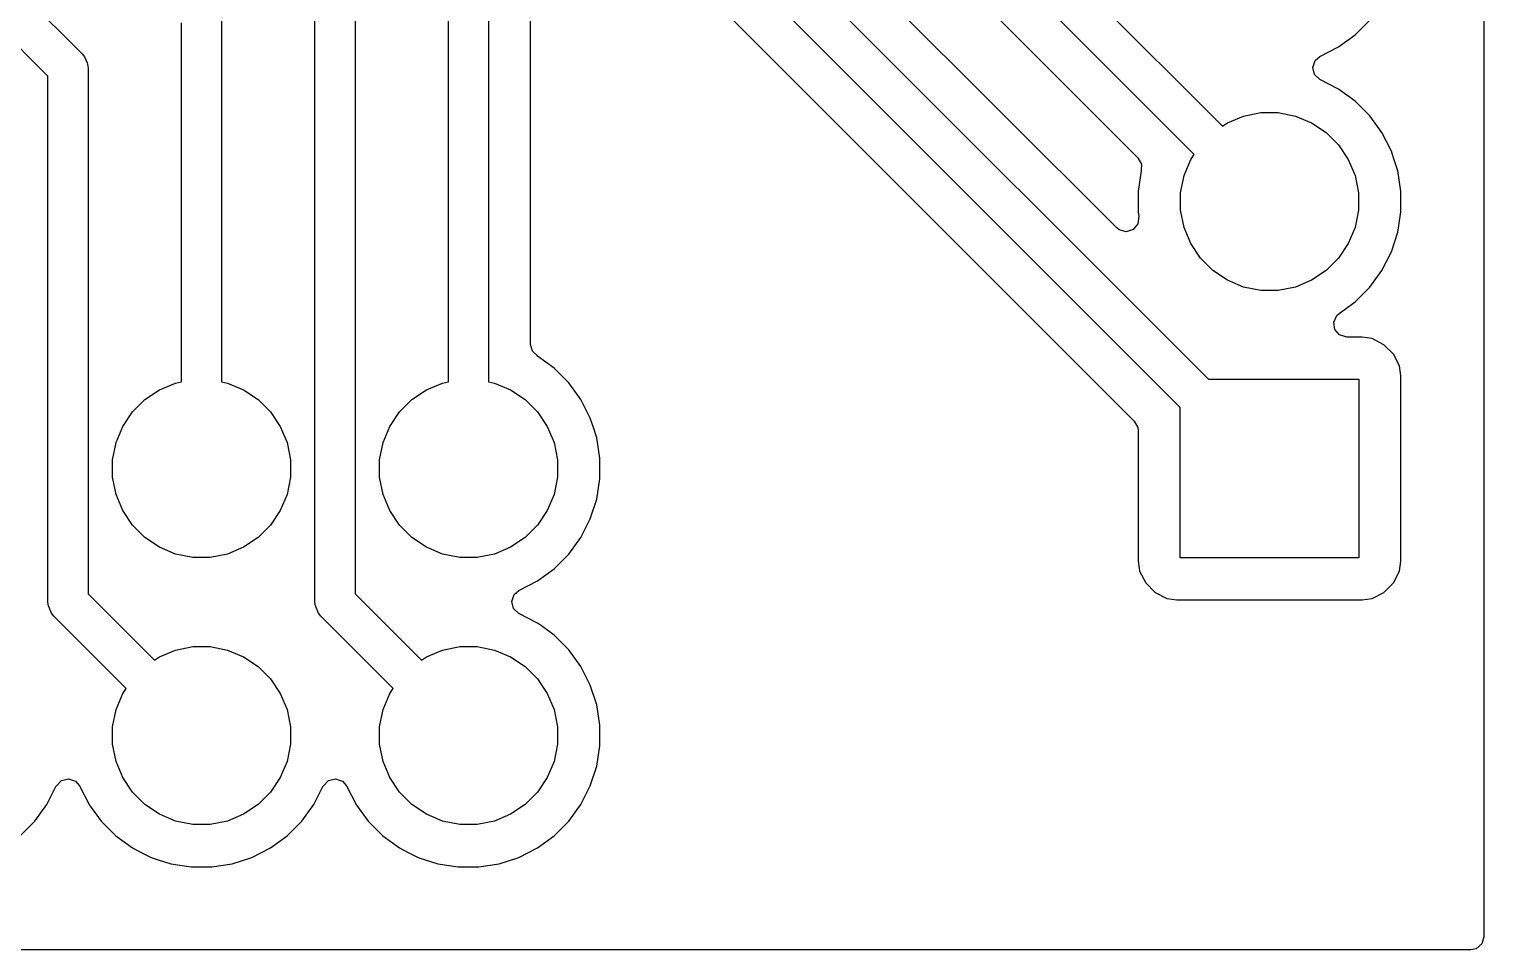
# Model space of a CAD drawing. Extents: x 150.4 to 187.5, y -108.7 to -86.9.
# Drawn here: x 173.62 to 187.46, y -108.72 to -99.96 of the extents above; entities that cross this region are included whole.
import ezdxf

# ---------------------------------------------------------------- set-up
doc = ezdxf.new("R2010")
doc.units = 0
doc.layers.add('BLACK', color=7, linetype='CONTINUOUS')

msp = doc.modelspace()

# ---------------------------------------------------------------- linework, layer by layer
at = {"layer": 'BLACK', "linetype": 'CONTINUOUS'}
for p, q in [((169.1005, -95.171092), (174.124704, -100.195296)), ((173.7995, -100.408908), (168.775296, -95.384704)), ((187.4595, -95.561963), (187.4595, -108.5955)), ((177.9905, -96.012), (177.9905, -103.315413)), ((177.6095, -103.315413), (177.6095, -96.090908)), ((183.966505, -101.850705), (179.697319, -97.581519)), ((179.2605, -97.711092), (184.839408, -103.29)), ((181.8005, -97.711092), (184.971633, -100.882225)), ((184.57, -103.559408), (178.935296, -97.924704)), ((184.702225, -101.151633), (181.475296, -97.924704)), ((178.391, -102.961672), (178.391, -98.246163)), ((178.714189, -98.269989), (184.133181, -103.688981)), ((181.254188, -98.269988), (184.168896, -101.184696)), ((176.7205, -99.314), (176.7205, -105.331092)), ((176.3395, -105.41), (176.3395, -99.392908)), ((175.0695, -103.315413), (175.0695, -99.900908)), ((175.4505, -99.822), (175.4505, -103.315413)), ((186.234646, -100.013828), (186.373828, -99.874646)), ((186.075405, -100.129524), (186.234646, -100.013828)), ((174.124704, -100.195296), (174.148396, -100.224164)), ((185.898787, -100.219515), (186.075403, -100.129525)), ((186.075402, -100.129525), (186.075405, -100.129524)), ((186.075403, -100.129525), (186.075402, -100.129525)), ((174.148396, -100.224164), (174.171403, -100.279709)), ((174.171403, -100.279709), (174.17684, -100.292835)), ((174.17684, -100.292835), (174.1805, -100.33)), ((174.1805, -100.33), (174.1805, -105.331092)), ((185.831195, -100.32469), (185.853732, -100.258555)), ((185.84799, -100.392511), (185.831195, -100.32469)), ((185.853732, -100.258555), (185.898787, -100.219515)), ((173.7995, -105.41), (173.7995, -100.408908)), ((185.898787, -100.440485), (185.84799, -100.392511)), ((186.075403, -100.530474), (185.898787, -100.440485)), ((186.155025, -100.588324), (186.075403, -100.530474)), ((186.234646, -100.646172), (186.155025, -100.588324)), ((186.373828, -100.785354), (186.234646, -100.646172)), ((184.971633, -100.882225), (185.019313, -100.850367)), ((185.019313, -100.850367), (185.173258, -100.786601)), ((185.173258, -100.786601), (185.336685, -100.754093)), ((185.336685, -100.754093), (185.503315, -100.754093)), ((185.503315, -100.754093), (185.666742, -100.786601)), ((185.666742, -100.786601), (185.820687, -100.850367)), ((185.820687, -100.850367), (185.959234, -100.942941)), ((186.489523, -100.944594), (186.373828, -100.785354)), ((185.959234, -100.942941), (186.077059, -101.060766)), ((186.578882, -101.11997), (186.489523, -100.944594)), ((184.670367, -101.199313), (184.702225, -101.151633)), ((186.077059, -101.060766), (186.169633, -101.199313)), ((186.578882, -101.119972), (186.578882, -101.11997)), ((186.578884, -101.119975), (186.578882, -101.119972)), ((186.599913, -101.184696), (186.578884, -101.119975)), ((184.168896, -101.184696), (184.202381, -101.246019)), ((184.202381, -101.246019), (184.199589, -101.301985)), ((184.199589, -101.301985), (184.20143, -101.302427)), ((184.20143, -101.302427), (184.200291, -101.307172)), ((184.606601, -101.353258), (184.670367, -101.199313)), ((186.169633, -101.199313), (186.233399, -101.353258)), ((186.639709, -101.307173), (186.599913, -101.184696)), ((184.200291, -101.307172), (184.1695, -101.501577)), ((184.574093, -101.516685), (184.606601, -101.353258)), ((186.233399, -101.353258), (186.265907, -101.516685)), ((186.6705, -101.501577), (186.639709, -101.307173)), ((184.1695, -101.501577), (184.1695, -101.698417)), ((184.574093, -101.683315), (184.574093, -101.516685)), ((186.265907, -101.516685), (186.265907, -101.683315)), ((186.6705, -101.698422), (186.6705, -101.501577)), ((184.1695, -101.698417), (184.17666, -101.743627)), ((184.606601, -101.846742), (184.574093, -101.683315)), ((186.265907, -101.683315), (186.233399, -101.846742)), ((186.64638, -101.850705), (186.6705, -101.698422)), ((183.988642, -101.868285), (183.966505, -101.850705)), ((184.167704, -101.812921), (184.122707, -101.866372)), ((184.17666, -101.743627), (184.167704, -101.812921)), ((184.670367, -102.000687), (184.606601, -101.846742)), ((186.233399, -101.846742), (186.169633, -102.000687)), ((186.639709, -101.892826), (186.64638, -101.850705)), ((184.055955, -101.887011), (183.988642, -101.868285)), ((184.122707, -101.866372), (184.055955, -101.887011)), ((186.578884, -102.080025), (186.639709, -101.892826)), ((184.762941, -102.139234), (184.670367, -102.000687)), ((186.169633, -102.000687), (186.077059, -102.139234)), ((186.489524, -102.255405), (186.578884, -102.080025)), ((184.880766, -102.257059), (184.762941, -102.139234)), ((185.019313, -102.349633), (184.880766, -102.257059)), ((185.959234, -102.257059), (185.820687, -102.349633)), ((186.077059, -102.139234), (185.959234, -102.257059)), ((186.373828, -102.414646), (186.489524, -102.255405)), ((185.173258, -102.413399), (185.019313, -102.349633)), ((185.820687, -102.349633), (185.666742, -102.413399)), ((185.336685, -102.445907), (185.173258, -102.413399)), ((185.503315, -102.445907), (185.336685, -102.445907)), ((185.666742, -102.413399), (185.503315, -102.445907)), ((186.234646, -102.553828), (186.373828, -102.414646)), ((186.031529, -102.747853), (186.060554, -102.684297)), ((186.060554, -102.684297), (186.081381, -102.665182)), ((186.081381, -102.665182), (186.234646, -102.553828)), ((186.041473, -102.817011), (186.031529, -102.747853)), ((186.087228, -102.869815), (186.041473, -102.817011)), ((178.407881, -103.024135), (178.391, -102.961672)), ((186.154267, -102.8895), (186.087228, -102.869815)), ((186.301519, -102.8895), (186.154267, -102.8895)), ((186.301524, -102.8895), (186.301519, -102.8895)), ((186.395301, -102.904352), (186.301524, -102.8895)), ((186.42658, -102.92029), (186.395301, -102.904352)), ((186.508342, -102.96195), (186.42658, -102.92029)), ((186.508344, -102.961952), (186.508342, -102.96195)), ((186.508347, -102.961954), (186.508344, -102.961952)), ((186.598045, -103.051652), (186.508347, -102.961954)), ((178.452338, -103.066159), (178.407881, -103.024135)), ((178.451253, -103.067931), (178.452338, -103.066159)), ((178.455398, -103.070471), (178.451253, -103.067931)), ((178.455404, -103.070475), (178.455398, -103.070471)), ((178.455405, -103.070476), (178.455404, -103.070475)), ((178.614646, -103.186172), (178.455405, -103.070476)), ((186.598046, -103.051654), (186.598045, -103.051652)), ((186.59805, -103.051658), (186.598046, -103.051654)), ((186.655646, -103.164696), (186.59805, -103.051658)), ((178.753828, -103.325354), (178.614646, -103.186172)), ((186.670499, -103.258482), (186.655646, -103.164696)), ((174.859313, -103.390367), (175.013258, -103.326601)), ((175.013258, -103.326601), (175.0695, -103.315413)), ((175.4505, -103.315413), (175.506742, -103.326601)), ((175.506742, -103.326601), (175.660687, -103.390367)), ((177.399313, -103.390367), (177.553258, -103.326601)), ((177.553258, -103.326601), (177.6095, -103.315413)), ((177.9905, -103.315413), (178.046742, -103.326601)), ((178.046742, -103.326601), (178.200687, -103.390367)), ((178.869524, -103.484595), (178.753828, -103.325354)), ((184.839408, -103.29), (186.27, -103.29)), ((186.27, -103.29), (186.27, -104.99)), ((186.6705, -105.021519), (186.670499, -103.258482)), ((174.602941, -103.600766), (174.720766, -103.482941)), ((174.720766, -103.482941), (174.859313, -103.390367)), ((175.660687, -103.390367), (175.799234, -103.482941)), ((175.799234, -103.482941), (175.917059, -103.600766)), ((177.142941, -103.600766), (177.260766, -103.482941)), ((177.260766, -103.482941), (177.399313, -103.390367)), ((178.200687, -103.390367), (178.339234, -103.482941)), ((178.339234, -103.482941), (178.457059, -103.600766)), ((178.89231, -103.529315), (178.869524, -103.484595)), ((174.510367, -103.739313), (174.602941, -103.600766)), ((175.917059, -103.600766), (176.009633, -103.739313)), ((177.050367, -103.739313), (177.142941, -103.600766)), ((178.457059, -103.600766), (178.549633, -103.739313)), ((178.958882, -103.65997), (178.89231, -103.529315)), ((184.57, -104.99), (184.57, -103.559408)), ((174.446601, -103.893258), (174.510367, -103.739313)), ((176.009633, -103.739313), (176.073399, -103.893258)), ((176.986601, -103.893258), (177.050367, -103.739313)), ((178.549633, -103.739313), (178.613399, -103.893258)), ((178.958882, -103.659972), (178.958882, -103.65997)), ((178.958884, -103.659975), (178.958882, -103.659972)), ((178.988234, -103.750304), (178.958884, -103.659975)), ((179.019709, -103.847173), (178.988234, -103.750304)), ((184.133181, -103.688981), (184.166666, -103.750304)), ((184.166666, -103.750304), (184.1695, -103.776662)), ((184.1695, -103.776662), (184.1695, -105.021517)), ((174.414093, -104.056685), (174.446601, -103.893258)), ((176.073399, -103.893258), (176.105907, -104.056685)), ((176.954093, -104.056685), (176.986601, -103.893258)), ((178.613399, -103.893258), (178.645907, -104.056685)), ((179.0505, -104.041577), (179.019709, -103.847173)), ((174.414093, -104.223315), (174.414093, -104.056685)), ((176.105907, -104.056685), (176.105907, -104.223315)), ((176.954093, -104.223315), (176.954093, -104.056685)), ((178.645907, -104.056685), (178.645907, -104.223315)), ((179.0505, -104.238422), (179.0505, -104.041577)), ((174.446601, -104.386742), (174.414093, -104.223315)), ((176.105907, -104.223315), (176.073399, -104.386742)), ((176.986601, -104.386742), (176.954093, -104.223315)), ((178.645907, -104.223315), (178.613399, -104.386742)), ((179.019709, -104.432826), (179.0505, -104.238422)), ((174.510367, -104.540687), (174.446601, -104.386742)), ((176.073399, -104.386742), (176.009633, -104.540687)), ((177.050367, -104.540687), (176.986601, -104.386742)), ((178.613399, -104.386742), (178.549633, -104.540687)), ((178.958884, -104.620025), (179.019709, -104.432826)), ((174.602941, -104.679234), (174.510367, -104.540687)), ((176.009633, -104.540687), (175.917059, -104.679234)), ((177.142941, -104.679234), (177.050367, -104.540687)), ((178.549633, -104.540687), (178.457059, -104.679234)), ((178.869524, -104.795405), (178.958884, -104.620025)), ((174.720766, -104.797059), (174.602941, -104.679234)), ((175.917059, -104.679234), (175.799234, -104.797059)), ((177.260766, -104.797059), (177.142941, -104.679234)), ((178.457059, -104.679234), (178.339234, -104.797059)), ((174.859313, -104.889633), (174.720766, -104.797059)), ((175.013258, -104.953399), (174.859313, -104.889633)), ((175.660687, -104.889633), (175.506742, -104.953399)), ((175.799234, -104.797059), (175.660687, -104.889633)), ((177.399313, -104.889633), (177.260766, -104.797059)), ((177.553258, -104.953399), (177.399313, -104.889633)), ((178.200687, -104.889633), (178.046742, -104.953399)), ((178.339234, -104.797059), (178.200687, -104.889633)), ((178.753828, -104.954646), (178.869524, -104.795405)), ((175.176685, -104.985907), (175.013258, -104.953399)), ((175.343315, -104.985907), (175.176685, -104.985907)), ((175.506742, -104.953399), (175.343315, -104.985907)), ((177.716685, -104.985907), (177.553258, -104.953399)), ((177.883315, -104.985907), (177.716685, -104.985907)), ((178.046742, -104.953399), (177.883315, -104.985907)), ((178.614646, -105.093828), (178.753828, -104.954646)), ((184.1695, -105.021517), (184.180292, -105.089657)), ((186.27, -104.99), (184.57, -104.99)), ((186.655647, -105.115301), (186.670499, -105.021524)), ((186.670499, -105.021524), (186.6705, -105.021519)), ((178.455405, -105.209524), (178.614646, -105.093828)), ((184.180292, -105.089657), (184.184354, -105.115304)), ((184.184354, -105.115304), (184.24195, -105.228342)), ((186.59805, -105.228342), (186.655646, -105.115304)), ((186.655646, -105.115302), (186.655647, -105.115301)), ((186.655646, -105.115304), (186.655646, -105.115302)), ((178.233732, -105.338555), (178.278787, -105.299515)), ((178.278787, -105.299515), (178.455403, -105.209525)), ((178.455402, -105.209525), (178.455405, -105.209524)), ((178.455403, -105.209525), (178.455402, -105.209525)), ((184.24195, -105.228342), (184.241952, -105.228344)), ((184.241952, -105.228344), (184.241954, -105.228347)), ((184.241954, -105.228347), (184.331652, -105.318045)), ((184.331652, -105.318045), (184.331654, -105.318046)), ((184.331654, -105.318046), (184.331658, -105.31805)), ((184.331658, -105.31805), (184.444694, -105.375645)), ((186.395304, -105.375646), (186.508342, -105.31805)), ((186.508342, -105.31805), (186.59805, -105.228342)), ((173.80316, -105.447165), (173.7995, -105.41)), ((173.831605, -105.515836), (173.80316, -105.447165)), ((174.1805, -105.331092), (174.811633, -105.962225)), ((176.34316, -105.447165), (176.3395, -105.41)), ((176.371605, -105.515836), (176.34316, -105.447165)), ((176.7205, -105.331092), (177.351633, -105.962225)), ((178.211195, -105.40469), (178.233732, -105.338555)), ((178.22799, -105.472511), (178.211195, -105.40469)), ((184.444694, -105.375645), (184.444698, -105.375647)), ((184.444698, -105.375647), (184.538475, -105.390499)), ((184.538475, -105.390499), (184.538481, -105.3905)), ((184.538481, -105.3905), (186.301518, -105.390499)), ((186.301518, -105.390499), (186.395304, -105.375646)), ((173.855296, -105.544704), (173.831605, -105.515836)), ((174.542225, -106.231633), (173.855296, -105.544704)), ((176.395296, -105.544704), (176.371605, -105.515836)), ((177.082225, -106.231633), (176.395296, -105.544704)), ((178.278787, -105.520485), (178.22799, -105.472511)), ((178.455403, -105.610474), (178.278787, -105.520485)), ((178.493451, -105.638118), (178.455403, -105.610474)), ((178.614646, -105.726172), (178.493451, -105.638118)), ((178.753828, -105.865354), (178.614646, -105.726172)), ((174.859313, -105.930367), (175.013258, -105.866601)), ((175.013258, -105.866601), (175.176685, -105.834093)), ((175.176685, -105.834093), (175.343315, -105.834093)), ((175.343315, -105.834093), (175.506742, -105.866601)), ((175.506742, -105.866601), (175.660687, -105.930367)), ((177.399313, -105.930367), (177.553258, -105.866601)), ((177.553258, -105.866601), (177.716685, -105.834093)), ((177.716685, -105.834093), (177.883315, -105.834093)), ((177.883315, -105.834093), (178.046742, -105.866601)), ((178.046742, -105.866601), (178.200687, -105.930367)), ((178.869523, -106.024594), (178.753828, -105.865354)), ((174.811633, -105.962225), (174.859313, -105.930367)), ((175.660687, -105.930367), (175.799234, -106.022941)), ((177.351633, -105.962225), (177.399313, -105.930367)), ((178.200687, -105.930367), (178.339234, -106.022941)), ((175.799234, -106.022941), (175.917059, -106.140766)), ((175.917059, -106.140766), (176.009633, -106.279313)), ((178.339234, -106.022941), (178.457059, -106.140766)), ((178.457059, -106.140766), (178.549633, -106.279313)), ((178.958882, -106.19997), (178.869523, -106.024594)), ((174.446601, -106.433258), (174.510367, -106.279313)), ((174.510367, -106.279313), (174.542225, -106.231633)), ((176.009633, -106.279313), (176.073399, -106.433258)), ((176.986601, -106.433258), (177.050367, -106.279313)), ((177.050367, -106.279313), (177.082225, -106.231633)), ((178.549633, -106.279313), (178.613399, -106.433258)), ((179.019709, -106.387173), (178.958882, -106.19997)), ((179.0505, -106.581577), (179.019709, -106.387173)), ((174.414093, -106.596685), (174.446601, -106.433258)), ((176.073399, -106.433258), (176.105907, -106.596685)), ((176.954093, -106.596685), (176.986601, -106.433258)), ((178.613399, -106.433258), (178.645907, -106.596685)), ((174.414093, -106.763315), (174.414093, -106.596685)), ((176.105907, -106.596685), (176.105907, -106.763315)), ((176.954093, -106.763315), (176.954093, -106.596685)), ((178.645907, -106.596685), (178.645907, -106.763315)), ((179.0505, -106.778422), (179.0505, -106.581577)), ((174.446601, -106.926742), (174.414093, -106.763315)), ((176.105907, -106.763315), (176.073399, -106.926742)), ((176.986601, -106.926742), (176.954093, -106.763315)), ((178.645907, -106.763315), (178.613399, -106.926742)), ((179.019709, -106.972826), (179.0505, -106.778422)), ((174.510367, -107.080687), (174.446601, -106.926742)), ((176.073399, -106.926742), (176.009633, -107.080687)), ((177.050367, -107.080687), (176.986601, -106.926742)), ((178.613399, -106.926742), (178.549633, -107.080687)), ((178.958884, -107.160025), (179.019709, -106.972826)), ((173.879515, -107.158787), (173.927489, -107.10799)), ((173.927489, -107.10799), (173.99531, -107.091195)), ((173.99531, -107.091195), (174.061445, -107.113732)), ((174.061445, -107.113732), (174.100485, -107.158787)), ((174.602941, -107.219234), (174.510367, -107.080687)), ((176.009633, -107.080687), (175.917059, -107.219234)), ((176.419515, -107.158787), (176.467489, -107.10799)), ((176.467489, -107.10799), (176.53531, -107.091195)), ((176.53531, -107.091195), (176.601445, -107.113732)), ((176.601445, -107.113732), (176.640485, -107.158787)), ((177.142941, -107.219234), (177.050367, -107.080687)), ((178.549633, -107.080687), (178.457059, -107.219234)), ((173.789524, -107.335405), (173.878884, -107.160025)), ((173.878884, -107.160025), (173.879515, -107.158787)), ((174.100485, -107.158787), (174.190474, -107.335403)), ((174.720766, -107.337059), (174.602941, -107.219234)), ((175.917059, -107.219234), (175.799234, -107.337059)), ((176.329524, -107.335405), (176.418884, -107.160025)), ((176.418884, -107.160025), (176.419515, -107.158787)), ((176.640485, -107.158787), (176.730474, -107.335403)), ((177.260766, -107.337059), (177.142941, -107.219234)), ((178.457059, -107.219234), (178.339234, -107.337059)), ((178.869524, -107.335405), (178.958884, -107.160025)), ((173.673828, -107.494646), (173.789524, -107.335405)), ((174.190474, -107.335403), (174.194817, -107.34138)), ((174.194817, -107.34138), (174.306172, -107.494646)), ((174.859313, -107.429633), (174.720766, -107.337059)), ((175.799234, -107.337059), (175.660687, -107.429633)), ((176.213828, -107.494646), (176.329524, -107.335405)), ((176.730474, -107.335403), (176.734817, -107.34138)), ((176.734817, -107.34138), (176.846172, -107.494646)), ((177.399313, -107.429633), (177.260766, -107.337059)), ((178.339234, -107.337059), (178.200687, -107.429633)), ((178.753828, -107.494646), (178.869524, -107.335405)), ((173.534646, -107.633828), (173.673828, -107.494646)), ((174.306172, -107.494646), (174.445354, -107.633828)), ((175.013258, -107.493399), (174.859313, -107.429633)), ((175.176685, -107.525907), (175.013258, -107.493399)), ((175.343315, -107.525907), (175.176685, -107.525907)), ((175.506742, -107.493399), (175.343315, -107.525907)), ((175.660687, -107.429633), (175.506742, -107.493399)), ((176.074646, -107.633828), (176.213828, -107.494646)), ((176.846172, -107.494646), (176.985354, -107.633828)), ((177.553258, -107.493399), (177.399313, -107.429633)), ((177.716685, -107.525907), (177.553258, -107.493399)), ((177.883315, -107.525907), (177.716685, -107.525907)), ((178.046742, -107.493399), (177.883315, -107.525907)), ((178.200687, -107.429633), (178.046742, -107.493399)), ((178.614646, -107.633828), (178.753828, -107.494646)), ((174.445354, -107.633828), (174.604595, -107.749524)), ((175.915405, -107.749524), (176.074646, -107.633828)), ((176.985354, -107.633828), (177.144595, -107.749524)), ((178.455405, -107.749524), (178.614646, -107.633828)), ((174.604595, -107.749524), (174.687455, -107.791743)), ((174.687455, -107.791743), (174.77997, -107.838882)), ((175.740025, -107.838884), (175.915405, -107.749524)), ((177.144595, -107.749524), (177.227455, -107.791743)), ((177.227455, -107.791743), (177.31997, -107.838882)), ((178.280025, -107.838884), (178.455405, -107.749524)), ((174.77997, -107.838882), (174.779972, -107.838882)), ((174.779972, -107.838882), (174.779975, -107.838884)), ((174.779975, -107.838884), (174.838962, -107.85805)), ((174.838962, -107.85805), (174.967173, -107.899709)), ((174.967173, -107.899709), (175.161578, -107.9305)), ((175.161578, -107.9305), (175.161583, -107.9305)), ((175.161583, -107.9305), (175.358422, -107.9305)), ((175.358422, -107.9305), (175.552826, -107.899709)), ((175.552826, -107.899709), (175.740025, -107.838884)), ((177.31997, -107.838882), (177.319972, -107.838882)), ((177.319972, -107.838882), (177.319975, -107.838884)), ((177.319975, -107.838884), (177.378962, -107.85805)), ((177.378962, -107.85805), (177.507173, -107.899709)), ((177.507173, -107.899709), (177.701578, -107.9305)), ((177.701578, -107.9305), (177.701583, -107.9305)), ((177.701583, -107.9305), (177.898422, -107.9305)), ((177.898422, -107.9305), (178.092826, -107.899709)), ((178.092826, -107.899709), (178.280025, -107.838884)), ((187.4595, -108.5955), (187.439815, -108.662539)), ((187.3355, -108.7195), (150.4845, -108.7195)), ((187.387011, -108.708294), (187.3355, -108.7195)), ((187.439815, -108.662539), (187.387011, -108.708294))]:
    msp.add_line(p, q, dxfattribs=at)

doc.saveas('drawing.dxf')
